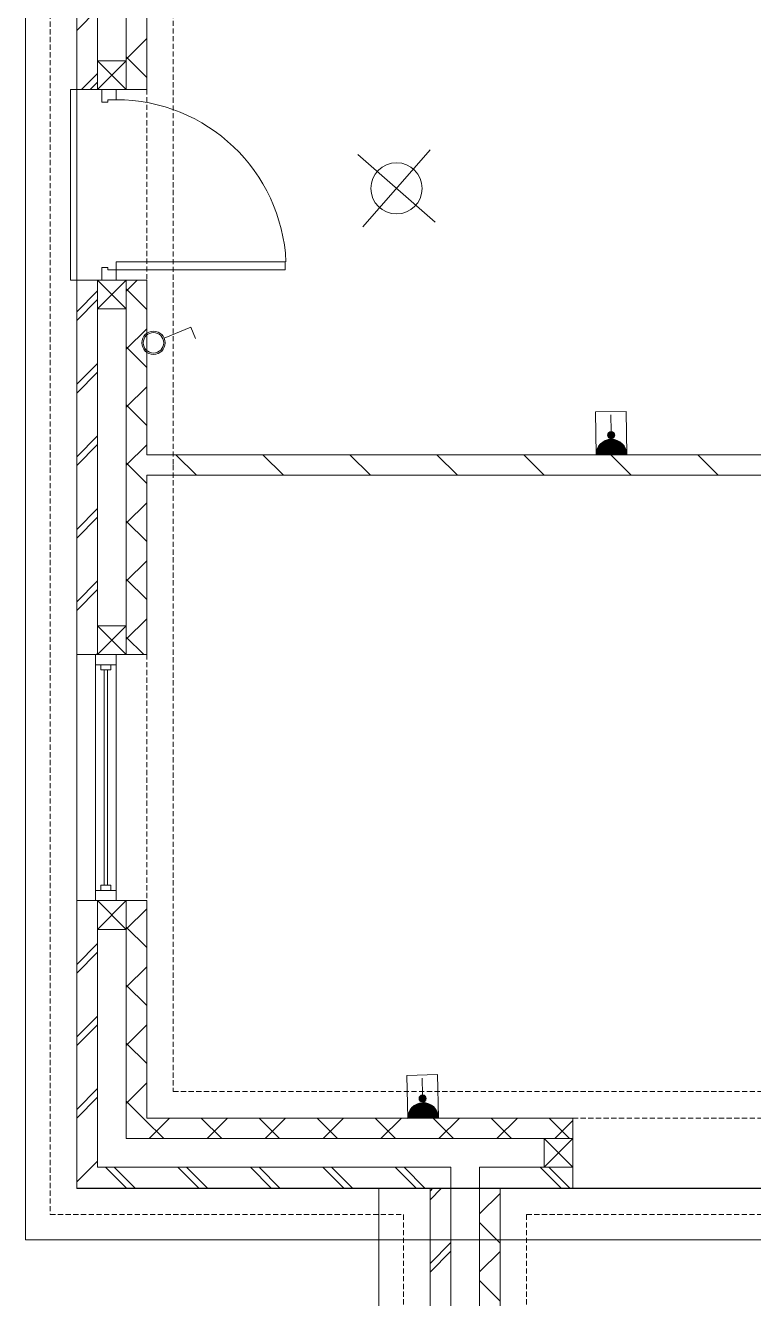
# Model space of a CAD drawing. Header units: millimetres. Extents: x -84100 to 168200, y 1000 to 58400.
# Drawn here: x 10958 to 14510, y 41045 to 47252 of the extents above; entities that cross this region are included whole.
import ezdxf

# ---------------------------------------------------------------- set-up
doc = ezdxf.new("R2010")
doc.units = ezdxf.units.MM
doc.header["$LTSCALE"] = 100
doc.linetypes.add('HIDDEN', pattern=[0.375, 0.25, -0.125])
for name, color, linetype, true_color in [('Block Cavity', 156, 'Continuous', 0x004080), ('Block Fill', 9, 'Continuous', 0xc0c0c0), ('Block Wall', 156, 'Continuous', 0x004080), ('Brick Cavity', 156, 'Continuous', 0x004080), ('Brick Fill', 1, 'Continuous', 0xff0000), ('Brick Wall', 156, 'Continuous', 0x004080), ('Cavity Fill', 6, 'Continuous', 0xff00ff), ('Electrical', 176, 'Continuous', 0x000080), ('Foundations', 6, 'HIDDEN', 0xff00ff), ('Roof', 1, 'Continuous', 0xff0000), ('Roof Perimeter', 1, 'Continuous', 0xff0000), ('Stud Wall', 156, 'Continuous', 0x004080), ('Walls', 156, 'Continuous', 0x004080)]:
    doc.layers.add(name, color=color, linetype=linetype, true_color=true_color)
for name, color, linetype in [('Door Detail', 7, 'Continuous'), ('Doors', 7, 'Continuous'), ('Opening Header', 7, 'HIDDEN'), ('Openings', 7, 'Continuous'), ('Roof Line - Eaves', 7, 'Continuous'), ('Roof Line - Gable', 7, 'Continuous'), ('Stud Wall Fill', 7, 'Continuous'), ('Window Detail', 7, 'Continuous'), ('Windows', 7, 'Continuous')]:
    doc.layers.add(name, color=color, linetype=linetype)

# ---------------------------------------------------------------- blocks, each defined once
blk = doc.blocks.new('Block61')
at = {"layer": 'Block Cavity', "color": 156, "linetype": 'Continuous', "lineweight": 18, "true_color": 0x004080}
for p, q in [((242, -4007), (242, -7327)), ((242, -7327), (102, -7327)), ((242, -8257), (102, -8257)), ((242, -8257), (242, -10082)), ((242, -10082), (102, -10082)), ((242, -11282), (102, -11282)), ((242, -11282), (242, -12442))]:
    blk.add_line(p, q, dxfattribs=at)
at = {"layer": 'Block Cavity', "color": 6, "linetype": 'Continuous', "lineweight": 5, "true_color": 0xff00ff}
for p, q in [((242, -7187), (102, -7187)), ((242, -9942), (102, -9942))]:
    blk.add_line(p, q, dxfattribs=at)
at = {"layer": 'Block Fill', "color": 9, "linetype": 'Continuous', "lineweight": 5, "true_color": 0xc0c0c0}
for p, q in [((242, -7179.183163), (342, -7079.183163)), ((242, -7168.366351), (342, -7268.366351)), ((242, -8310.554013), (295.554013, -8257)), ((242, -8299.737201), (342, -8399.737201)), ((242, -8593.396725), (342, -8493.396725)), ((242, -8582.579914), (342, -8682.579914)), ((242, -8876.239438), (342, -8776.239438)), ((242, -8865.422626), (342, -8965.422626)), ((242, -9159.08215), (342, -9059.08215)), ((242, -9148.265339), (342, -9248.265339)), ((242, -9441.924863), (342, -9341.924863)), ((242, -9431.108051), (342, -9531.108051)), ((242, -9724.767575), (342, -9624.767575)), ((242, -9713.950764), (342, -9813.950764)), ((242, -10007.610288), (342, -9907.610288)), ((242, -9996.793476), (327.206524, -10082)), ((242, -11421.82385), (342, -11321.82385)), ((242, -11411.007038), (342, -11511.007038)), ((242, -11704.666562), (342, -11604.666562)), ((242, -11693.849751), (342, -11793.849751)), ((242, -11987.509275), (342, -11887.509275)), ((242, -11976.692463), (342, -12076.692463)), ((242, -12270.351987), (342, -12170.351987)), ((242, -12259.535176), (333.232412, -12350.767588))]:
    blk.add_line(p, q, dxfattribs=at)
at = {"layer": 'Block Wall', "color": 156, "linetype": 'Continuous', "lineweight": 18, "true_color": 0x004080}
for p, q in [((342, -6442), (342, -7327)), ((342, -7327), (242, -7327)), ((342, -8257), (242, -8257)), ((342, -8257), (342, -9107.789787)), ((342, -9207.789787), (342, -10082)), ((342, -10082), (242, -10082)), ((342, -11282), (242, -11282)), ((342, -11282), (342, -12342))]:
    blk.add_line(p, q, dxfattribs=at)
at = {"layer": 'Brick Cavity', "color": 156, "linetype": 'Continuous', "lineweight": 18, "true_color": 0x004080}
for p, q in [((102, -4007), (102, -7327)), ((102, -8257), (102, -10082)), ((102, -11282), (102, -12582))]:
    blk.add_line(p, q, dxfattribs=at)
at = {"layer": 'Brick Fill', "color": 1, "linetype": 'Continuous', "lineweight": 5, "true_color": 0xff0000}
for p, q in [((0, -7039.345501), (102, -6937.345501)), ((102, -7248.472485), (23.472485, -7327)), ((102, -7290.898892), (65.898892, -7327)), ((0, -8411.132656), (102, -8309.132656)), ((0, -8453.559063), (102, -8351.559063)), ((0, -8764.686047), (102, -8662.686047)), ((0, -8807.112454), (102, -8705.112454)), ((0, -9118.239438), (102, -9016.239438)), ((0, -9160.665845), (102, -9058.665845)), ((0, -9471.792828), (102, -9369.792828)), ((0, -9514.219235), (102, -9412.219235)), ((0, -9825.346219), (102, -9723.346219)), ((0, -9867.772626), (102, -9765.772626)), ((102, -10076.899609), (96.899609, -10082)), ((0, -11593.113172), (102, -11491.113172)), ((0, -11635.539579), (102, -11533.539579)), ((0, -11946.666562), (102, -11844.666562)), ((0, -11989.092969), (102, -11887.092969)), ((0, -12300.219953), (102, -12198.219953)), ((0, -12342.64636), (102, -12240.64636)), ((0, -12653.773344), (102, -12551.773344))]:
    blk.add_line(p, q, dxfattribs=at)
at = {"layer": 'Brick Wall', "color": 156, "linetype": 'Continuous', "lineweight": 18, "true_color": 0x004080}
for p, q in [((0, -4007), (0, -7327)), ((102, -7327), (0, -7327)), ((0, -8257), (0, -10082)), ((102, -8257), (0, -8257)), ((102, -10082), (0, -10082)), ((0, -11282), (0, -12684)), ((102, -11282), (0, -11282))]:
    blk.add_line(p, q, dxfattribs=at)
at = {"layer": 'Cavity Fill', "color": 6, "linetype": 'Continuous', "lineweight": 5, "true_color": 0xff00ff}
for p, q in [((242, -7327), (102, -7187)), ((242, -7187), (102, -7327)), ((242, -8257), (102, -8397)), ((242, -8397), (102, -8257)), ((242, -8397), (102, -8397)), ((242, -10082), (102, -9942)), ((242, -9942), (102, -10082)), ((242, -11282), (102, -11422)), ((242, -11422), (102, -11282)), ((242, -11422), (102, -11422))]:
    blk.add_line(p, q, dxfattribs=at)
at = {"layer": 'Foundations', "color": 6, "linetype": 'HIDDEN', "lineweight": 5, "true_color": 0xff00ff}
for p, q in [((-129, 129), (-129, -12813)), ((471, -6392), (471, -9157.789787)), ((471, -9157.789787), (471, -12213))]:
    blk.add_line(p, q, dxfattribs=at)
blk = doc.blocks.new('Block64')
at = {"layer": 'Block Cavity', "color": 156, "linetype": 'Continuous', "lineweight": 18, "true_color": 0x004080}
for p, q in [((242, 242), (2420.714216, 242)), ((2420.714216, 242), (2420.714216, 102))]:
    blk.add_line(p, q, dxfattribs=at)
at = {"layer": 'Block Cavity', "color": 6, "linetype": 'Continuous', "lineweight": 5, "true_color": 0xff00ff}
blk.add_line((2280.714216, 242), (2280.714216, 102), dxfattribs=at)
at = {"layer": 'Block Fill', "color": 9, "linetype": 'Continuous', "lineweight": 5, "true_color": 0xc0c0c0}
for p, q in [((424.464824, 242), (333.232412, 333.232412)), ((353.1947, 242), (453.1947, 342)), ((707.307537, 242), (607.307537, 342)), ((636.037412, 242), (736.037412, 342)), ((990.150249, 242), (890.150249, 342)), ((918.880125, 242), (1018.880125, 342)), ((1272.992962, 242), (1172.992962, 342)), ((1201.722837, 242), (1301.722837, 342)), ((1555.835674, 242), (1455.835674, 342)), ((1484.56555, 242), (1584.56555, 342)), ((1838.678387, 242), (1738.678387, 342)), ((1767.408262, 242), (1867.408262, 342)), ((2121.521099, 242), (2021.521099, 342)), ((2050.250975, 242), (2150.250975, 342)), ((2404.363812, 242), (2304.363812, 342)), ((2333.093687, 242), (2420.714216, 329.620529))]:
    blk.add_line(p, q, dxfattribs=at)
at = {"layer": 'Block Wall', "color": 156, "linetype": 'Continuous', "lineweight": 18, "true_color": 0x004080}
for p, q in [((342, 342), (2420.714216, 342)), ((2420.714216, 342), (2420.714216, 242))]:
    blk.add_line(p, q, dxfattribs=at)
at = {"layer": 'Brick Cavity', "color": 156, "linetype": 'Continuous', "lineweight": 18, "true_color": 0x004080}
for p, q in [((102, 102), (1825.714216, 102)), ((1965.714216, 102), (2420.714216, 102))]:
    blk.add_line(p, q, dxfattribs=at)
at = {"layer": 'Brick Fill', "color": 1, "linetype": 'Continuous', "lineweight": 5, "true_color": 0xff0000}
for p, q in [((242.200755, 0), (140.200755, 102)), ((284.627162, 0), (182.627162, 102)), ((595.754146, 0), (493.754146, 102)), ((638.180553, 0), (536.180553, 102)), ((949.307537, 0), (847.307537, 102)), ((991.733944, 0), (889.733944, 102)), ((1302.860927, 0), (1200.860927, 102)), ((1345.287334, 0), (1243.287334, 102)), ((1656.414318, 0), (1554.414318, 102)), ((1698.840725, 0), (1596.840725, 102)), ((2363.521099, 0), (2261.521099, 102)), ((2405.947506, 0), (2303.947506, 102))]:
    blk.add_line(p, q, dxfattribs=at)
at = {"layer": 'Brick Wall', "color": 156, "linetype": 'Continuous', "lineweight": 18, "true_color": 0x004080}
for p, q in [((2420.714216, 102), (2420.714216, 0)), ((0, 0), (1723.714216, 0)), ((2065.714216, 0), (2420.714216, 0))]:
    blk.add_line(p, q, dxfattribs=at)
at = {"layer": 'Cavity Fill', "color": 6, "linetype": 'Continuous', "lineweight": 5, "true_color": 0xff00ff}
for p, q in [((2420.714216, 242), (2280.714216, 102)), ((2280.714216, 242), (2420.714216, 102))]:
    blk.add_line(p, q, dxfattribs=at)
at = {"layer": 'Foundations', "color": 6, "linetype": 'HIDDEN', "lineweight": 5, "true_color": 0xff00ff}
for p, q in [((471, 471), (9398.429424, 471)), ((-129, -129), (1594.714216, -129)), ((2194.714216, -129), (8646.714216, -129))]:
    blk.add_line(p, q, dxfattribs=at)
blk = doc.blocks.new('Block7450')
at = {"layer": 'Stud Wall', "color": 156, "linetype": 'Continuous', "lineweight": 18, "true_color": 0x004080}
for p, q in [((0, 0), (5330, 0)), ((5330, 0), (5330, -100)), ((6120, 0), (6218.048538, 0)), ((6120, 0), (6120, -100)), ((6318.048538, 0), (6550, 0)), ((0, -100), (5330, -100)), ((6120, -100), (6563.625328, -100))]:
    blk.add_line(p, q, dxfattribs=at)
at = {"layer": 'Stud Wall Fill', "color": 7, "linetype": 'Continuous', "lineweight": 5}
for p, q in [((142.367161, 0), (242.367161, -100)), ((566.63123, 0), (666.63123, -100)), ((990.895299, 0), (1090.895299, -100)), ((1415.159367, 0), (1515.159367, -100)), ((1839.423436, 0), (1939.423436, -100)), ((2263.687505, 0), (2363.687505, -100)), ((2687.951573, 0), (2787.951573, -100)), ((3112.215642, 0), (3212.215642, -100)), ((3536.479711, 0), (3636.479711, -100)), ((3960.74378, 0), (4060.74378, -100)), ((4385.007848, 0), (4485.007848, -100)), ((4809.271917, 0), (4909.271917, -100)), ((5233.535986, 0), (5330, -96.464014)), ((6506.328192, 0), (6556.889088, -50.560896)), ((6182.064123, -100), (6120, -37.935877))]:
    blk.add_line(p, q, dxfattribs=at)
blk = doc.blocks.new('Block15391')
at = {"layer": 'Block Cavity', "color": 156, "linetype": 'Continuous', "lineweight": 18, "true_color": 0x004080}
blk.add_line((242, 102), (242, -3260), dxfattribs=at)
at = {"layer": 'Block Fill', "color": 9, "linetype": 'Continuous', "lineweight": 5, "true_color": 0xc0c0c0}
for p, q in [((242, -125.379471), (342, -25.379471)), ((242, -167.878542), (342, -267.878542)), ((242, -408.222184), (342, -308.222184)), ((242, -450.721255), (342, -550.721255)), ((242, -691.064896), (342, -591.064896)), ((242, -733.563967), (342, -833.563967)), ((242, -973.907608), (342, -873.907608)), ((242, -1016.406679), (342, -1116.406679)), ((242, -1256.750321), (342, -1156.750321)), ((242, -1299.249392), (342, -1399.249392)), ((242, -1539.593033), (342, -1439.593033)), ((242, -1582.092104), (342, -1682.092104)), ((242, -1822.435746), (342, -1722.435746)), ((242, -1864.934817), (342, -1964.934817)), ((242, -2105.278458), (342, -2005.278458)), ((242, -2147.777529), (342, -2247.777529)), ((242, -2388.121171), (342, -2288.121171)), ((242, -2430.620242), (342, -2530.620242)), ((242, -2670.963883), (342, -2570.963883)), ((242, -2713.462954), (342, -2813.462954)), ((242, -2953.806596), (342, -2853.806596)), ((242, -2996.305667), (342, -3096.305667)), ((242, -3236.649308), (342, -3136.649308))]:
    blk.add_line(p, q, dxfattribs=at)
at = {"layer": 'Block Wall', "color": 156, "linetype": 'Continuous', "lineweight": 18, "true_color": 0x004080}
blk.add_line((342, 0), (342, -3160), dxfattribs=at)
at = {"layer": 'Brick Cavity', "color": 156, "linetype": 'Continuous', "lineweight": 18, "true_color": 0x004080}
blk.add_line((102, 102), (102, -3400), dxfattribs=at)
at = {"layer": 'Brick Fill', "color": 1, "linetype": 'Continuous', "lineweight": 5, "true_color": 0xff0000}
for p, q in [((0, -13.82608), (13.82608, 0)), ((0, -56.252487), (56.252487, 0)), ((0, -367.379471), (102, -265.379471)), ((0, -409.805878), (102, -307.805878)), ((0, -720.932862), (102, -618.932862)), ((0, -763.359269), (102, -661.359269)), ((0, -1074.486252), (102, -972.486252)), ((0, -1116.912659), (102, -1014.912659)), ((0, -1428.039643), (102, -1326.039643)), ((0, -1470.46605), (102, -1368.46605)), ((0, -1781.593033), (102, -1679.593033)), ((0, -1824.01944), (102, -1722.01944)), ((0, -2135.146424), (102, -2033.146424)), ((0, -2177.572831), (102, -2075.572831)), ((0, -2488.699815), (102, -2386.699815)), ((0, -2531.126221), (102, -2429.126221)), ((0, -2842.253205), (102, -2740.253205)), ((0, -2884.679612), (102, -2782.679612)), ((0, -3195.806596), (102, -3093.806596)), ((0, -3238.233003), (102, -3136.233003))]:
    blk.add_line(p, q, dxfattribs=at)
at = {"layer": 'Brick Wall', "color": 156, "linetype": 'Continuous', "lineweight": 18, "true_color": 0x004080}
blk.add_line((0, 0), (0, -3502), dxfattribs=at)
at = {"layer": 'Foundations', "color": 6, "linetype": 'HIDDEN', "lineweight": 5, "true_color": 0xff00ff}
for p, q in [((-129, -129), (-129, -3631)), ((471, -129), (471, -3031))]:
    blk.add_line(p, q, dxfattribs=at)
blk = doc.blocks.new('Block17358')
at = {"layer": 'Opening Header', "color": 7, "linetype": 'HIDDEN', "lineweight": 5}
for p, q in [((0, 0), (2600, 0)), ((0, -342), (2600, -342))]:
    blk.add_line(p, q, dxfattribs=at)
blk = doc.blocks.new('Block37950')
at = {"layer": 'Electrical', "color": 176, "linetype": 'Continuous', "lineweight": 5, "true_color": 0x000080}
for p, q in [((-164.840934, -187.956023), (164.840934, 187.956023)), ((-187.956023, 164.840934), (187.956023, -164.840934))]:
    blk.add_line(p, q, dxfattribs=at)
blk.add_circle((0, 0), 125, dxfattribs=at)
blk = doc.blocks.new('Block46862')
at = {"layer": 'Electrical', "color": 176, "linetype": 'Continuous', "lineweight": 5, "true_color": 0x000080}
for p, q in [((72.234615, 114.295277), (70.223018, 196.770749)), ((32.990189, 0.804639), (31.475104, 62.92311)), ((35.989297, 0.877788), (34.427262, 64.921211)), ((38.988405, 0.950937), (37.384123, 66.726512)), ((41.987513, 1.024086), (40.345323, 68.353895)), ((44.986621, 1.097235), (43.310567, 69.815433)), ((47.985729, 1.170384), (46.279616, 71.121003)), ((50.984837, 1.243533), (49.252272, 72.278723)), ((53.983945, 1.316682), (52.22837, 73.295275)), ((56.983053, 1.389831), (55.207777, 74.176151)), ((57.885562, 87.423537), (57.445992, 105.445933)), ((59.982161, 1.46298), (58.190385, 74.925824)), ((60.975469, 83.773932), (60.354301, 109.241836)), ((62.98127, 1.536129), (61.176105, 75.547894)), ((64.029941, 81.577164), (63.298045, 111.584902)), ((65.980378, 1.609278), (64.164868, 76.045182)), ((67.06394, 80.219787), (66.262262, 113.088577)), ((68.979486, 1.682426), (67.156623, 76.419815)), ((70.082595, 79.491517), (69.241824, 113.963145)), ((71.978594, 1.755575), (70.151333, 76.673271)), ((73.08802, 79.305683), (72.234615, 114.295277)), ((74.977702, 1.828724), (73.148977, 76.806426)), ((76.080811, 79.637815), (75.24004, 114.109443)), ((77.97681, 1.901873), (76.149549, 76.819569)), ((79.060373, 80.512383), (78.258695, 113.381173)), ((80.975918, 1.975022), (79.153055, 76.71241)), ((82.02459, 82.016058), (81.292694, 112.023796)), ((83.975026, 2.048171), (82.159516, 76.484076)), ((84.968334, 84.359124), (84.347166, 109.827028)), ((86.974134, 2.12132), (85.168969, 76.133085)), ((87.876643, 88.155027), (87.437073, 106.177423)), ((89.973242, 2.194469), (88.181465, 75.657314)), ((92.97235, 2.267618), (91.197074, 75.053938)), ((95.971458, 2.340767), (94.215883, 74.319361)), ((98.970566, 2.413916), (97.238001, 73.449106)), ((101.969674, 2.487065), (100.263562, 72.437685)), ((104.968783, 2.560214), (103.292729, 71.278413)), ((107.967891, 2.633363), (106.3257, 69.963172)), ((110.966999, 2.706512), (109.362716, 68.482087)), ((113.966107, 2.779661), (112.404072, 66.823084)), ((116.965215, 2.85281), (115.45013, 64.971282)), ((119.964323, 2.925959), (118.501343, 62.908121)), ((0, 0), (149.955404, 3.657449)), ((2.999108, 0.073149), (2.487065, 21.066905)), ((5.998216, 0.146298), (5.281505, 29.531436)), ((8.997324, 0.219447), (8.128728, 35.831882)), ((11.996432, 0.292596), (11.004191, 40.974477)), ((14.99554, 0.365745), (13.898306, 45.352366)), ((17.994648, 0.438894), (16.806118, 49.168632)), ((20.993757, 0.512043), (19.724669, 52.544623)), ((23.992865, 0.585192), (22.652022, 55.559751)), ((26.991973, 0.658341), (25.586827, 58.269326)), ((29.991081, 0.73149), (28.528101, 60.713651)), ((122.963431, 2.999108), (121.558285, 60.610093)), ((125.962539, 3.072257), (124.621696, 58.046816)), ((128.961647, 3.145406), (127.69256, 55.177986)), ((131.960755, 3.218555), (130.772225, 51.948293)), ((134.959863, 3.291704), (133.862629, 48.278325)), ((137.958971, 3.364853), (136.96673, 44.046734)), ((140.958079, 3.438002), (140.089483, 39.050437)), ((143.957187, 3.511151), (143.240477, 32.896289)), ((146.956296, 3.5843), (146.444253, 24.578056))]:
    blk.add_line(p, q, dxfattribs=at)
blk.add_lwpolyline([(0, 0), (149.955404, 3.657449), (144.839935, 213.391662), (-5.115469, 209.734213)], close=True, dxfattribs=at)
blk.add_circle((72.661318, 96.80048), 17.5, dxfattribs=at)
blk.add_arc((74.977702, 1.828724), 75, 1.397181, 181.397181, dxfattribs=at)
blk = doc.blocks.new('Block47441')
at = {"layer": 'Electrical', "color": 176, "linetype": 'Continuous', "lineweight": 5, "true_color": 0x000080}
for p, q in [((73.702028, 113.354581), (72.753815, 195.849132)), ((32.99782, 0.379285), (32.28365, 62.512127)), ((35.997622, 0.413766), (35.261321, 64.472004)), ((38.997424, 0.448246), (38.241208, 66.239037)), ((41.997226, 0.482727), (41.223141, 67.828111)), ((44.997028, 0.517207), (44.206981, 69.251302)), ((47.996829, 0.551688), (47.192613, 70.518489)), ((50.996631, 0.586168), (50.179946, 71.63779)), ((53.996433, 0.620649), (53.168902, 72.615893)), ((56.996235, 0.655129), (56.159417, 73.458287)), ((59.007756, 86.670052), (58.800554, 104.696617)), ((59.996037, 0.68961), (59.151441, 74.169448)), ((62.050358, 82.980917), (61.757556, 108.454713)), ((62.995839, 0.72409), (62.144932, 74.752976)), ((65.076257, 80.744956), (64.73126, 110.759635)), ((65.995641, 0.758571), (65.139858, 75.211694)), ((68.092505, 79.34858), (67.714616, 112.224972)), ((68.995442, 0.793051), (68.136193, 75.547728)), ((71.101521, 78.581456), (70.705204, 113.061057)), ((71.995244, 0.827532), (71.133922, 75.762558)), ((74.1043, 78.356893), (73.702028, 113.354581)), ((74.995046, 0.862012), (74.133034, 75.857058)), ((77.101125, 78.650417), (76.704807, 113.130018)), ((77.994848, 0.896493), (77.133526, 75.831519)), ((80.091713, 79.486502), (79.713823, 112.362894)), ((80.99465, 0.930973), (80.135401, 75.68565)), ((83.075068, 80.951839), (82.730072, 110.966518)), ((83.994452, 0.965453), (83.138669, 75.418577)), ((86.048773, 83.256761), (85.75597, 108.730557)), ((86.994253, 0.999934), (86.143347, 75.02882)), ((89.005774, 87.014857), (88.798572, 105.041422)), ((89.994055, 1.034414), (89.149459, 74.514253)), ((92.993857, 1.068895), (92.157039, 73.872052)), ((95.993659, 1.103375), (95.166127, 73.09862)), ((98.993461, 1.137856), (98.176776, 72.189478)), ((101.993263, 1.172336), (101.189047, 71.139137)), ((104.993065, 1.206817), (104.203017, 69.940912)), ((107.992866, 1.241297), (107.218781, 68.586682)), ((110.992668, 1.275778), (110.236452, 67.066568)), ((113.99247, 1.310258), (113.256168, 65.368496)), ((116.992272, 1.344739), (116.278101, 63.47758)), ((0, 0), (149.990092, 1.724024)), ((2.999802, 0.03448), (2.758438, 21.033093)), ((5.999604, 0.068961), (5.661765, 29.460896)), ((8.999406, 0.103441), (8.589973, 35.724115)), ((11.999207, 0.137922), (11.531491, 40.829214)), ((14.999009, 0.172402), (14.481802, 45.16943)), ((17.998811, 0.206883), (17.43857, 48.947894)), ((20.998613, 0.241363), (20.400399, 52.28598)), ((23.998415, 0.275844), (23.366377, 55.26312)), ((26.998217, 0.310324), (26.335868, 57.934636)), ((29.998018, 0.344805), (29.308409, 60.340842)), ((119.992074, 1.379219), (119.302464, 61.375256)), ((122.991876, 1.4137), (122.329527, 59.038011)), ((125.991677, 1.44818), (125.35964, 56.435456)), ((128.991479, 1.482661), (128.393265, 53.527278)), ((131.991281, 1.517141), (131.43104, 50.258152)), ((134.991083, 1.551622), (134.473876, 46.548649)), ((137.990885, 1.586102), (137.523169, 42.277394)), ((140.990687, 1.620583), (140.581254, 37.241256)), ((143.990488, 1.655063), (143.65265, 31.046998)), ((146.99029, 1.689544), (146.748927, 22.688156))]:
    blk.add_line(p, q, dxfattribs=at)
blk.add_lwpolyline([(0, 0), (149.990092, 1.724024), (147.578796, 211.506754), (-2.411296, 209.78273)], close=True, dxfattribs=at)
blk.add_circle((73.903164, 95.855737), 17.5, dxfattribs=at)
blk.add_arc((74.995046, 0.862012), 75, 0.658543, 180.658543, dxfattribs=at)
blk = doc.blocks.new('Block55627')
at = {"layer": 'Door Detail', "color": 7, "linetype": 'Continuous', "lineweight": 5}
for p, q in [((-192, 0), (-222, 0)), ((-222, 0), (-222, -930)), ((-70, -62.5), (-70, 0)), ((-70, 0), (0, 0)), ((0, 0), (0, -50)), ((0, -50), (-40, -50)), ((-40, -50), (-40, -62.5)), ((-40, -62.5), (-70, -62.5)), ((-40, -867.5), (-70, -867.5)), ((-70, -867.5), (-70, -930)), ((-40, -880), (-40, -867.5)), ((0, -880), (0, -840)), ((825.385629, -840), (0, -840)), ((825.385629, -880), (825.385629, -840)), ((-222, -930), (-192, -930)), ((-70, -930), (0, -930)), ((0, -880), (-40, -880)), ((0, -930), (0, -880)), ((0, -880), (825.385629, -880))]:
    blk.add_line(p, q, dxfattribs=at)
blk.add_arc((0, -880), 830, 2.774509, 90, dxfattribs=at)
at = {"layer": 'Opening Header', "color": 7, "linetype": 'HIDDEN', "lineweight": 5}
for p, q in [((-192, 0), (-192, -930)), ((150, 0), (150, -930))]:
    blk.add_line(p, q, dxfattribs=at)
blk = doc.blocks.new('Block63631')
at = {"layer": 'Opening Header', "color": 7, "linetype": 'HIDDEN', "lineweight": 5}
for p, q in [((-192, 1200), (-192, 0)), ((150, 1200), (150, 0))]:
    blk.add_line(p, q, dxfattribs=at)
at = {"layer": 'Window Detail', "color": 7, "linetype": 'Continuous', "lineweight": 5}
for p, q in [((0, 1200), (-100, 1200)), ((-100, 1200), (-100, 1150)), ((0, 1150), (0, 1200)), ((-100, 1150), (0, 1150)), ((-100, 1150), (-100, 50)), ((-75, 1125), (-75, 1150)), ((-75, 1150), (-25, 1150)), ((-25, 1125), (-75, 1125)), ((-57.5, 75), (-57.5, 1125)), ((-42.5, 75), (-42.5, 1125)), ((-25, 1150), (-25, 1125)), ((0, 1150), (0, 50)), ((-75, 50), (-75, 75)), ((-75, 75), (-25, 75)), ((-25, 75), (-25, 50)), ((-100, 0), (-100, 50)), ((-100, 50), (0, 50)), ((0, 0), (-100, 0)), ((0, 50), (0, 0))]:
    blk.add_line(p, q, dxfattribs=at)
blk = doc.blocks.new('Block90037')
at = {"layer": 'Electrical', "color": 176, "linetype": 'Continuous', "lineweight": 5, "true_color": 0x000080}
for p in [(52.391166, 21.84651), (204.99049, 21.140844)]:
    blk.add_line(p, (182.136246, 75.948705), dxfattribs=at)
for radius in [56.763582, 50]:
    blk.add_circle((0, 0), radius, dxfattribs=at)
blk = doc.blocks.new('Block108664')
at = {"layer": 'Roof Line - Eaves', "color": 7, "linetype": 'Continuous', "lineweight": 5}
blk.add_lwpolyline([(-250, 12935), (-250, -250)], dxfattribs=at)
at = {"layer": 'Roof Line - Gable', "color": 7, "linetype": 'Continuous', "lineweight": 5}
blk.add_lwpolyline([(-250, -250), (8271, -250)], dxfattribs=at)
at = {"layer": 'Roof Perimeter', "color": 1, "linetype": 'Continuous', "lineweight": 5, "true_color": 0xff0000}
blk.add_lwpolyline([(0, 0), (16684, 0), (16684, 12685), (0, 12685)], close=True, dxfattribs=at)
blk = doc.blocks.new('Block171634')
at = {"layer": 'Roof Line - Eaves', "color": 7, "linetype": 'Continuous', "lineweight": 5}
for points in [[(7644, 3501), (-250, 3501)], [(-250, 3501), (-250, -250)], [(7644, -250), (7644, 3501)], [(-250, -250), (7644, -250)]]:
    blk.add_lwpolyline(points, dxfattribs=at)
at = {"layer": 'Roof Perimeter', "color": 1, "linetype": 'Continuous', "lineweight": 5, "true_color": 0xff0000}
blk.add_lwpolyline([(0, 0), (7394, 0), (7394, 3502), (0, 3502)], close=True, dxfattribs=at)

msp = doc.modelspace()

# ---------------------------------------------------------------- block references
at = {"layer": 'Doors', "color": 7, "linetype": 'HIDDEN', "lineweight": 5}
msp.add_blockref('Block55627', (11399.721449, 46940.086384), dxfattribs=at)
at = {"layer": 'Electrical', "color": 176, "linetype": 'Continuous', "lineweight": 5, "true_color": 0x000080}
for name, p in [('Block37950', (12768.00549, 46457.825884)), ('Block90037', (11582.392069, 45704.883585)), ('Block47441', (13741.470942, 45158.434585)), ('Block46862', (12822.725907, 41923.25766))]:
    msp.add_blockref(name, p, dxfattribs=at)
at = {"layer": 'Openings', "color": 6, "linetype": 'HIDDEN', "lineweight": 5, "true_color": 0xff00ff}
msp.add_blockref('Block17358', (13628.435666, 41925.086384), dxfattribs=at)
at = {"layer": 'Roof', "color": 7, "linetype": 'Continuous', "lineweight": 5}
for name, p in [('Block108664', (11207.721449, 41582.086384)), ('Block171634', (12931.435666, 38081.086384))]:
    msp.add_blockref(name, p, dxfattribs=at)
at = {"layer": 'Walls', "color": 7, "linetype": 'Continuous', "lineweight": 5}
for name, p in [('Block61', (11207.721449, 54267.086384)), ('Block7450', (11549.721449, 45159.296597)), ('Block15391', (12931.435666, 41583.086384))]:
    msp.add_blockref(name, p, dxfattribs=at)
at = {"layer": 'Walls', "color": 6, "linetype": 'HIDDEN', "lineweight": 5, "true_color": 0xff00ff}
msp.add_blockref('Block64', (11207.721449, 41583.086384), dxfattribs=at)
at = {"layer": 'Windows', "color": 7, "linetype": 'HIDDEN', "lineweight": 5}
msp.add_blockref('Block63631', (11399.721449, 42985.086384), dxfattribs=at)

doc.saveas('drawing.dxf')
